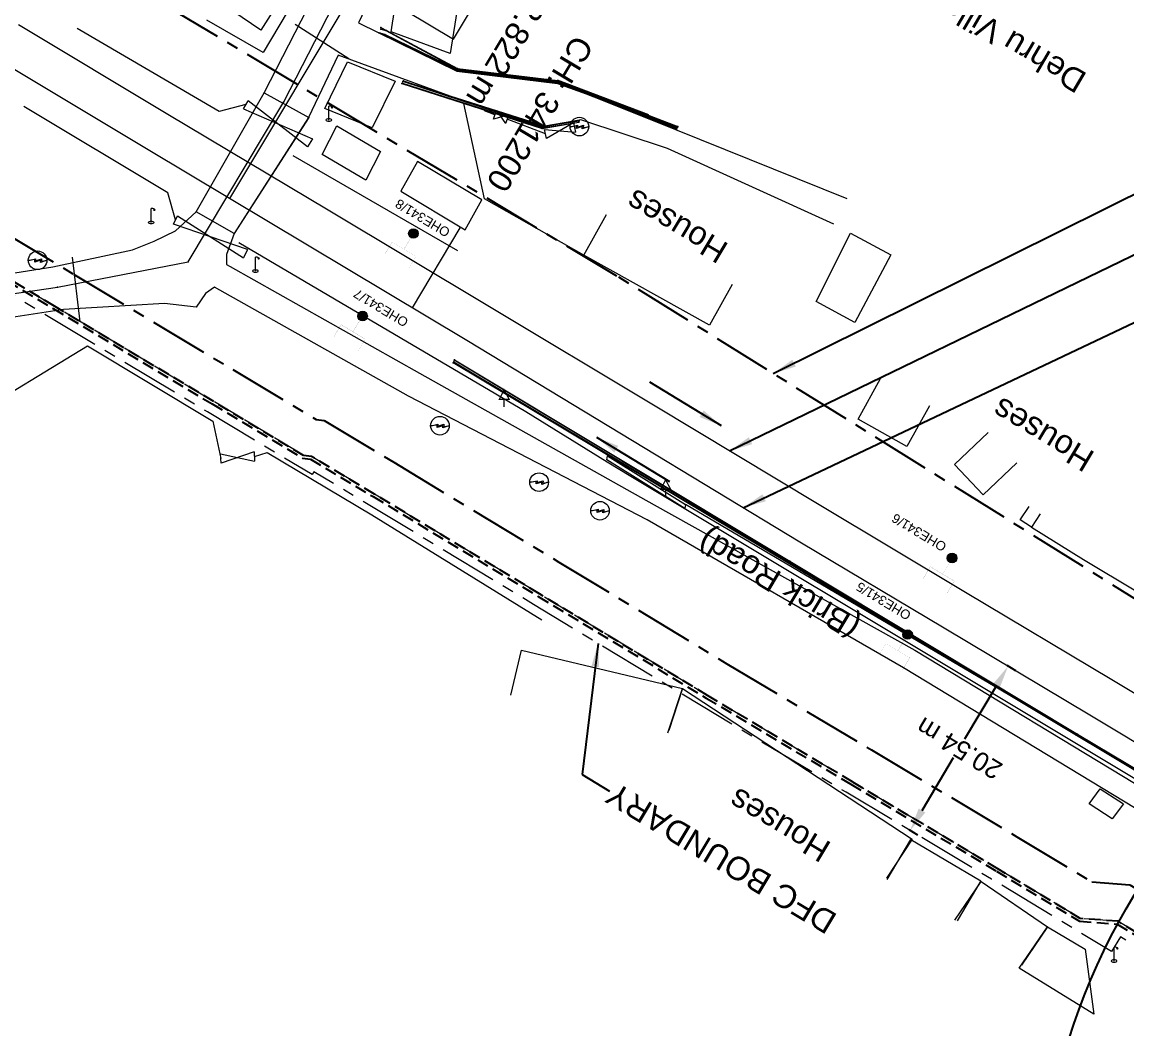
# Model space of a CAD drawing. Header units: metres. Extents: x 593168 to 611286, y 3401475 to 3412398.
# Drawn here: x 610191.8 to 610310.4, y 3402061.1 to 3402169.2 of the extents above; entities that cross this region are included whole.
import ezdxf
from ezdxf.enums import TextEntityAlignment as Align

# ---------------------------------------------------------------- set-up
doc = ezdxf.new("R2010")
doc.units = ezdxf.units.M
doc.header["$MEASUREMENT"] = 0
for name, pattern in [('CENTER', [2, 1.25, -0.25, 0.25, -0.25]), ('DASHED', [0.75, 0.5, -0.25]), ('DASHED2', [0.375, 0.25, -0.125])]:
    doc.linetypes.add(name, pattern=pattern)
doc.layers.get('Defpoints').update_dxf_attribs({"lineweight": 0})
for name, color, linetype, lineweight in [('Arch', 7, 'Continuous', 0), ('Building Under Cons.', 251, 'Continuous', 0), ('Commercial Building Pucca', 251, 'Continuous', 0), ('Compound Wall', 251, 'Continuous', 0), ('DFCC BOUNDARY', 6, 'CENTER', 0), ('Drain Bottom', 5, 'Continuous', 0), ('Drain Top', 5, 'Continuous', 0), ('Electric Pole', 251, 'Continuous', 0), ('Existing IR Chainage', 7, 'Continuous', 0), ('Existing IR Track', 143, 'Continuous', 0), ('Gate', 251, 'Continuous', 0), ('Govt buliding', 251, 'Continuous', 0), ('Grill', 251, 'Continuous', 0), ('Lamp_Post', 251, 'Continuous', 0), ('LC DETAILS IN PLAN', 7, 'Continuous', 0), ('OHE MAST', 8, 'Continuous', 0), ('OHE MAST TEXT', 8, 'Continuous', 0), ('Pavers', 7, 'Continuous', 0), ('PROPOSED DFCC TRACK', 1, 'Continuous', 0), ('Religious_Place', 251, 'Continuous', 0), ('Residential Building Pucca', 251, 'Continuous', 0), ('Shed', 251, 'Continuous', 0), ('Sign Board', 251, 'Continuous', 0), ('Subroad Centre', 34, 'Continuous', 0), ('Subroad Edge', 34, 'Continuous', 0), ('Text1', 251, 'Continuous', 0), ('Village Name', 7, 'Continuous', 0), ('Wing Wall', 7, 'Continuous', 0)]:
    doc.layers.add(name, color=color, linetype=linetype, lineweight=lineweight)
doc.layers.add('Existing Railway Boundary', color=7, linetype='CENTER')
doc.layers.add('SIGNAL CABLE- SSI (UP) 3rd', color=140, linetype='Continuous')
doc.styles.get("Standard").update_dxf_attribs({"font": 'arial_0.ttf'})
doc.styles.add('Style-Arial', font='arial_0.ttf')
doc.styles.add('Vill txt', font='arial_0.ttf', dxfattribs={"height": 3})
doc.dimstyles.new('ISO-25', dxfattribs={"dimtxt": 2.5, "dimasz": 2.5, "dimexe": 1.25, "dimexo": 0.625, "dimtad": 1, "dimtxsty": 'Standard', "dimcen": 2.5, "dimadec": 0, "dimazin": 0, "dimtfac": 1, "dimtmove": 0, "dimatfit": 3, "dimfxl": 1, "dimarcsym": 0})
doc.dimstyles.get("Standard").update_dxf_attribs({"dimtxt": 0.18, "dimasz": 0.18, "dimexe": 0.18, "dimexo": 0.0625, "dimgap": 0.09, "dimtad": 0, "dimtih": 1, "dimtoh": 1, "dimdec": 4, "dimzin": 0, "dimdsep": 46, "dimtxsty": 'Standard', "dimcen": 0.09, "dimadec": 0, "dimazin": 0, "dimtfac": 1, "dimtdec": 4, "dimtofl": 0, "dimtmove": 0, "dimatfit": 3, "dimfxl": 1, "dimtolj": 1, "dimtzin": 0, "dimarcsym": 0})

# ---------------------------------------------------------------- blocks, each defined once
blk = doc.blocks.new('GT')
at = {"layer": 'Gate'}
for p, q in [((-0.5, -0.5), (-0.5, 0.5)), ((-0.5, 0.5), (0.5, -0.5)), ((0.5, 0.5), (0.5, -0.5))]:
    blk.add_line(p, q, dxfattribs=at)
blk.add_lwpolyline([(0.5, 0.5), (-0.5, -0.5)], dxfattribs=at)
blk = doc.blocks.new('EP')
blk.add_hatch(color=8).paths.add_polyline_path([(-0.21, -0.05), (-0.21, 0.16), (-0.93, -0.01), (-0.31, 0.07), (-0.31, -0.19), (0.31, 0), (0.31, -0.24), (0.94, -0.01), (0.41, -0.1), (0.43, 0.15)])
at = {"color": 8}
for p, q in [((-0.93, -0.01), (-0.21, 0.16)), ((-0.31, 0.07), (-0.93, -0.01)), ((-0.31, -0.19), (-0.31, 0.07)), ((0.31, 0), (-0.31, -0.19)), ((-0.21, 0.16), (-0.21, -0.05)), ((-0.21, -0.05), (0.43, 0.15)), ((0.31, -0.24), (0.31, 0)), ((0.43, 0.15), (0.41, -0.1)), ((0.94, -0.01), (0.31, -0.24)), ((0.41, -0.1), (0.94, -0.01))]:
    blk.add_line(p, q, dxfattribs=at)
blk.add_circle((0, 0), 1, dxfattribs=at)
blk = doc.blocks.new('LP')
for points in [[(0, 0), (0, 1.5)], [(0.25, 1.35), (0.44, 1.35)]]:
    blk.add_lwpolyline(points)
for centre, radius, start, end in [((0.07, 0.99), 0.519, 57.6425, 97.3165), ((0.34, 1.33), 0.094, 11.7012, 168.0476)]:
    blk.add_arc(centre, radius, start, end)
blk.add_ellipse((0.35, 1.36), major_axis=(0.0017, 0.0438), ratio=0.461056, start_param=1.74022, end_param=4.575836)
at = {"extrusion": (0, 0, -1)}
blk.add_ellipse((0, 0.01), major_axis=(0.308, 0), ratio=0.400495, dxfattribs=at)
blk = doc.blocks.new('TSB')
at = {"const_width": 0.132}
blk.add_lwpolyline([(-0.51, 0.84), (0.54, 0.84), (0, 1.85)], close=True, dxfattribs=at)
at = {"const_width": 0.142}
blk.add_lwpolyline([(0, 0.84), (0, 0)], dxfattribs=at)
blk = doc.blocks.new('OHE MAST')
h = blk.add_hatch(color=256)
h.dxf.hatch_style = 1
edge = h.paths.add_edge_path()
edge.add_arc((0, 0), 0.514, 0, 360)
at = {"const_width": 0.01}
for points in [[(1.5, 3.5), (1.5, 2), (-1.5, 2), (-1.5, 3.5)], [(0, 2), (0, 0)]]:
    blk.add_lwpolyline(points, dxfattribs=at)
blk.add_circle((0, 0), 0.514)
blk = doc.blocks.new('*D45')
at = {"layer": 'Defpoints', "color": 0, "linetype": 'ByBlock', "ltscale": 5, "transparency": 16777216}
for p in [(610297.68, 3402100.06), (610298.62, 3402099.5), (610288.1, 3402081.86)]:
    blk.add_point(p, dxfattribs=at)
at = {"layer": 'DFCC BOUNDARY', "color": 0, "linetype": 'ByBlock', "lineweight": -2, "ltscale": 5, "transparency": 16777216}
for p, q in [((610298.51, 3402099.56), (610297.57, 3402100.12)), ((610296.4, 3402097.91), (610293, 3402092.22)), ((610288.44, 3402084.57), (610291.83, 3402090.26)), ((610287.99, 3402081.92), (610287.05, 3402082.48))]:
    blk.add_line(p, q, dxfattribs=at)
at = {"layer": 'DFCC BOUNDARY', "color": 0, "linetype": 'ByBlock', "ltscale": 5, "transparency": 16777216}
for points in [[(610296.04, 3402098.13), (610296.76, 3402097.7), (610297.68, 3402100.06)], [(610288.08, 3402084.78), (610288.79, 3402084.35), (610287.16, 3402082.42)]]:
    blk.add_solid(points, dxfattribs=at)
at = {"layer": 'DFCC BOUNDARY', "color": 0, "linetype": 'ByBlock', "ltscale": 5, "transparency": 16777216, "insert": (610292.42, 3402091.24), "char_height": 2, "attachment_point": 5, "rotation": 149, "style": 'Style-Arial'}
blk.add_mtext('\\A1;20.54 m', dxfattribs=at)
blk = doc.blocks.new('TerminatorOpen_0.5')
at = {"color": 0, "linetype": 'ByBlock', "lineweight": -2}
for q in [(-1, 0.25), (-1, 0), (-1, -0.25)]:
    blk.add_line((0, 0), q, dxfattribs=at)

msp = doc.modelspace()

# ---------------------------------------------------------------- linework, layer by layer
at = {"color": 3}
msp.add_circle((610371.0687, 3402039.16, 193.7632), 70, dxfattribs=at)
at = {"layer": 'Arch'}
for points in [[(610221.126, 3402169.0178, 263.4129), (610226.9005, 3402165.3257, 263.3449)], [(610198.0391, 3402137.0414, 264.3336), (610197.2022, 3402143.9879, 264.1357)]]:
    msp.add_polyline3d(points, dxfattribs=at)
at = {"layer": 'Building Under Cons.'}
msp.add_polyline3d([(610261.1601, 3402092.89, 269.2362), (610262.7269, 3402097.68, 269.2362), (610287.3815, 3402081.4775, 271.1117), (610284.6363, 3402077.3003, 271.1117)], dxfattribs=at)
msp.add_polyline3d([(610301.9246, 3402072.0805, 269.5681), (610305.9706, 3402069.6885, 270.4629), (610306.8993, 3402062.6955, 272.3493), (610298.8676, 3402067.6376, 272.3493)], close=True, dxfattribs=at)
at = {"layer": 'Commercial Building Pucca'}
for points in [[(610237.7828, 3402165.8459, 263.3369), (610231.4377, 3402168.1736, 263.276), (610232.7726, 3402176.7792, 263.9078), (610239.1179, 3402174.4514, 263.9078)], [(610224.3087, 3402159.9492, 263.8688), (610226.756, 3402164.9524, 263.3859), (610231.8658, 3402162.8835, 263.19), (610229.4094, 3402157.8615, 263.19)], [(610307.5828, 3402086.9046, 265.3284), (610310.0695, 3402085.2734, 265.2284), (610308.8545, 3402083.6652, 264.5236), (610306.3663, 3402085.2974, 264.5236)]]:
    msp.add_polyline3d(points, close=True, dxfattribs=at)
at = {"layer": 'Compound Wall'}
for points in [[(610222.0657, 3402173.3489, 263.178), (610217.6974, 3402165.9598, 263.6978), (610211.6495, 3402169.4359, 263.5809)], [(610249.2514, 3402163.0302, 263.3789), (610259.0746, 3402159.3141, 263.5079)], [(610241.4727, 3402150.2403, 263.6099), (610239.2266, 3402160.4819, 263.273)], [(610242.5779, 3402159.2665, 263.9977), (610241.4523, 3402159.6853, 263.193)], [(610247.9982, 3402157.223, 264.4026), (610243.891, 3402158.7957, 263.8308)], [(610252.1193, 3402144.2029, 263.7868), (610241.4727, 3402150.2403, 263.6099)], [(610185.889, 3402126.5942, 266.3681), (610198.8124, 3402134.4511, 266.9029), (610212.28, 3402126.3699, 265.9212)], [(610212.28, 3402126.3699, 265.9212), (610213.1457, 3402122.3792, 266.8829)], [(610216.7466, 3402122.5762, 266.7809), (610218.118, 3402122.9962, 266.436), (610229.3475, 3402116.3132, 266.389), (610247.6172, 3402105.0575, 268.0236)], [(610340.2473, 3402071.9561, 264.2097), (610263.0512, 3402117.4342, 265.6803)], [(610300.1805, 3402114.9903, 265.5773), (610305.7637, 3402111.5352, 265.6123), (610311.5607, 3402108.0343, 267.3508)]]:
    msp.add_polyline3d(points, dxfattribs=at)
at = {"layer": 'DFCC BOUNDARY', "ltscale": 5, "flags": 128}
msp.add_lwpolyline([(610395.1366, 3402018.936), (610395.4714, 3402019.4929), (610383.9995, 3402026.3821), (610367.8306, 3402036.092), (610348.8678, 3402047.4653), (610330.9581, 3402058.2071), (610313.9986, 3402068.4298), (610309.7315, 3402071.0019), (610308.7868, 3402069.4346), (610295.9057, 3402077.199), (610280.2879, 3402086.5177), (610264.7499, 3402095.7889), (610246.7028, 3402106.7045), (610228.9787, 3402117.425), (610223.1327, 3402120.9256), (610222.9581, 3402120.6339), (610211.7134, 3402127.3672), (610194.621, 3402137.6021), (610178.4659, 3402147.2865), (610162.4605, 3402156.8812), (610146.9174, 3402166.2001), (610137.1713, 3402172.0435), (610137.2793, 3402172.2236), (610131.7246, 3402175.5539), (610115.475, 3402185.2853), (610099.4919, 3402194.8571), (610081.8719, 3402205.4098), (610064.2658, 3402215.9543), (610051.4911, 3402223.6172), (610049.0631, 3402219.5696), (610046.3193, 3402221.2155), (610030.7604, 3402230.5486), (610012.6573, 3402241.4135), (609994.4373, 3402252.3485), (609978.2943, 3402262.0206), (609963.315, 3402270.9955), (609961.0844, 3402267.2726), (609959.6744, 3402268.1174), (609943.956, 3402277.505), (609928.2488, 3402286.886), (609909.8635, 3402297.8873), (609891.6606, 3402308.7796), (609875.2369, 3402318.6587), (609875.7575, 3402319.5242), (609874.6772, 3402320.174), (609857.1405, 3402330.7226), (609840.304, 3402340.8068), (609823.3416, 3402350.9665), (609805.7808, 3402361.4924), (609790.0345, 3402370.9309), (609790.4715, 3402371.6599), (609788.7153, 3402372.7126), (609770.554, 3402383.6432), (609752.5746, 3402394.4643), (609734.755, 3402405.1219), (609717.0227, 3402415.7273), (609704.7124, 3402423.1121), (609705.6743, 3402424.7157), (609699.7959, 3402428.242), (609681.6167, 3402439.1475), (609663.9904, 3402449.7469), (609646.4126, 3402460.3171), (609625.5826, 3402472.7789), (609619.951, 3402476.1481), (609621.0445, 3402477.976), (609605.9308, 3402487.018), (609589.866, 3402496.644), (609573.8768, 3402506.2248), (609560.4367, 3402514.3442), (609547.1155, 3402522.3919), (609535.3093, 3402529.4585), (609536.3056, 3402531.1231), (609532.2903, 3402533.5265), (609516.7351, 3402542.8371), (609495.5376, 3402555.4507), (609474.4469, 3402568.0009), (609457.2745, 3402578.2829), (609450.4359, 3402582.3775), (609450.8931, 3402583.1411), (609443.3535, 3402587.6554), (609423.7873, 3402599.4195), (609407.1641, 3402609.414), (609390.597, 3402619.3191), (609373.8611, 3402629.325), (609365.0928, 3402634.6036), (609364.9896, 3402634.4323), (609356.5628, 3402639.5054), (609339.1941, 3402649.9617), (609322.4375, 3402660.0316), (609305.5328, 3402670.1905), (609288.311, 3402680.5273), (609279.3041, 3402685.9333), (609279.3555, 3402686.019), (609271.0222, 3402691.0208), (609254.0152, 3402701.2004), (609236.9471, 3402711.4166), (609221.1321, 3402720.9262), (609205.3546, 3402730.4132), (609193.6215, 3402737.4313), (609193.3238, 3402736.9335), (609188.038, 3402740.0952), (609171.0157, 3402750.2769), (609155.5553, 3402759.5349), (609140.0581, 3402768.8148), (609123.6905, 3402778.6026), (609107.5133, 3402788.2766), (609107.8879, 3402788.9032), (609107.5056, 3402789.1318), (609091.818, 3402798.5795), (609076.1679, 3402808.0047), (609064.6661, 3402814.8739), (609053.372, 3402821.619), (609037.3145, 3402831.2785), (609022.1158, 3402840.4217), (609021.7652, 3402839.839), (609021.1776, 3402840.1925), (609005.7474, 3402849.4454), (608990.2786, 3402858.7213), (608974.1837, 3402868.3795), (608958.3154, 3402877.9017), (608941.307, 3402888.1102), (608936.0335, 3402891.2754), (608935.4057, 3402890.2293), (608923.7515, 3402897.2242), (608908.3302, 3402906.4666), (608892.8889, 3402915.7209), (608874.9213, 3402926.4457), (608857.2585, 3402936.9885), (608849.5921, 3402941.5956), (608849.4582, 3402941.3727), (608841.0459, 3402946.428), (608825.2072, 3402955.9461), (608809.2931, 3402965.4522), (608793.3578, 3402974.9708), (608777.0193, 3402984.7248), (608763.6999, 3402992.6764), (608763.4334, 3402992.2299), (608760.3462, 3402994.0729), (608743.8761, 3403003.9206), (608727.5995, 3403013.6524), (608712.2851, 3403022.7986), (608697.1409, 3403031.8434), (608683.3503, 3403040.1045), (608677.5748, 3403043.5638), (608677.6211, 3403043.641), (608651.9356, 3403059.0256), (608634.4223, 3403069.5143), (608621.7057, 3403077.1263), (608609.0205, 3403084.7194), (608594.3641, 3403093.4994), (608591.8271, 3403095.0192), (608591.7302, 3403094.8574)], dxfattribs=at)
at = {"layer": 'Drain Bottom'}
for points in [[(610262.079, 3402157.8422, 263.5029), (610249.2645, 3402162.7992, 263.26), (610238.4807, 3402164.1274, 263.001), (610230.7573, 3402167.8957, 262.8601), (610230.2527, 3402168.0525, 262.8551)], [(610230.3231, 3402168.4751, 262.7711), (610230.8636, 3402168.3437, 262.8281), (610238.4876, 3402164.1972, 263.001), (610249.2622, 3402162.8871, 263.261), (610262.1665, 3402157.9141, 263.4859)], [(610232.6561, 3402162.6816, 262.995), (610247.6356, 3402157.8776, 263.213), (610251.5929, 3402158.4925, 263.234)], [(610251.6038, 3402158.6109, 263.192), (610247.6397, 3402157.9479, 263.183), (610232.6935, 3402162.8553, 262.983)], [(610238.1504, 3402132.7586, 263.7408), (610274.1462, 3402111.1829, 264.1407), (610305.0205, 3402092.6654, 263.9038), (610334.0153, 3402075.3237, 264.0757)], [(610334.0743, 3402075.3926, 264.0897), (610305.0628, 3402092.775, 263.9068), (610274.2006, 3402111.2668, 263.6698), (610238.2082, 3402132.9259, 263.7148)]]:
    msp.add_polyline3d(points, dxfattribs=at)
for p in [(610230.253, 3402168.053, 262.855), (610230.323, 3402168.475, 262.771), (610230.757, 3402167.896, 262.86), (610230.864, 3402168.344, 262.828), (610238.481, 3402164.127, 263.001), (610238.488, 3402164.197, 263.001), (610232.656, 3402162.682, 262.995), (610232.694, 3402162.855, 262.983), (610249.262, 3402162.887, 263.261), (610249.264, 3402162.799, 263.26), (610247.636, 3402157.878, 263.213), (610247.64, 3402157.948, 263.183), (610251.593, 3402158.493, 263.234), (610251.604, 3402158.611, 263.192), (610262.166, 3402157.914, 263.486), (610262.079, 3402157.842, 263.503), (610238.15, 3402132.759, 263.741), (610238.208, 3402132.926, 263.715), (610274.154, 3402111.169, 263.722), (610274.201, 3402111.267, 263.67), (610305.02, 3402092.665, 263.904), (610305.063, 3402092.775, 263.907)]:
    msp.add_point(p, dxfattribs=at)
at = {"layer": 'Drain Top'}
for points in [[(610230.3163, 3402168.6541, 263.027), (610230.9429, 3402168.3374, 263.095), (610238.5414, 3402164.2562, 263.063), (610249.316, 3402162.946, 263.3229), (610262.205, 3402158.0222, 263.6129)], [(610230.0981, 3402168.0838, 263.149), (610230.7418, 3402167.8761, 263.121), (610238.4888, 3402164.0694, 263.13), (610249.2723, 3402162.7312, 263.3399), (610262.0844, 3402157.7394, 263.6179)], [(610232.5854, 3402162.6413, 263.131), (610247.6494, 3402157.8029, 263.294), (610251.5973, 3402158.4715, 263.3829)], [(610232.7544, 3402162.9266, 263.132), (610247.6876, 3402158.0187, 263.3439), (610251.6265, 3402158.6307, 263.4399)], [(610238.2461, 3402132.9503, 264.0537), (610274.2342, 3402111.3335, 264.1297), (610305.119, 3402092.7769, 264.1877), (610334.1774, 3402075.4252, 264.1917)], [(610334.0099, 3402075.2035, 264.2367), (610304.9898, 3402092.6498, 264.1897), (610238.0847, 3402132.6336, 264.0167)]]:
    msp.add_polyline3d(points, dxfattribs=at)
for p in [(610230.316, 3402168.654, 263.027), (610230.098, 3402168.084, 263.149), (610230.742, 3402167.876, 263.121), (610230.943, 3402168.337, 263.095), (610238.489, 3402164.069, 263.13), (610238.541, 3402164.256, 263.063), (610232.585, 3402162.641, 263.131), (610232.754, 3402162.927, 263.132), (610249.272, 3402162.731, 263.34), (610249.316, 3402162.946, 263.323), (610247.688, 3402158.019, 263.344), (610251.597, 3402158.471, 263.383), (610251.627, 3402158.631, 263.44), (610262.205, 3402158.022, 263.613), (610247.649, 3402157.803, 263.294), (610262.084, 3402157.739, 263.618), (610238.246, 3402132.95, 264.054), (610238.085, 3402132.634, 264.017), (610274.146, 3402111.183, 264.141), (610274.234, 3402111.334, 264.13), (610304.99, 3402092.65, 264.19), (610305.119, 3402092.777, 264.188)]:
    msp.add_point(p, dxfattribs=at)
at = {"layer": 'Existing IR Chainage', "color": 7, "linetype": 'Continuous', "lineweight": 13, "flags": 128}
msp.add_lwpolyline([(610238.8223, 3402147.1273), (610233.6849, 3402138.5478)], dxfattribs=at)
at = {"layer": 'Existing IR Track', "flags": 128}
for points in [[(610378.424, 3402056.854), (610360.8226, 3402067.4081), (610343.0892, 3402078.0414), (610325.9647, 3402088.3135), (610308.8184, 3402098.5987), (610293.1044, 3402107.9892), (610277.3842, 3402117.3835), (610259.6203, 3402128.1082), (610241.8171, 3402138.7737), (610224.6768, 3402149.02), (610207.4709, 3402159.3055), (610191.4358, 3402168.9294)], [(610377.4631, 3402052.1319), (610358.4913, 3402063.5106), (610340.5993, 3402074.2418), (610323.6575, 3402084.4538), (610306.4698, 3402094.8141), (610290.8125, 3402104.1565), (610275.3274, 3402113.396), (610257.3331, 3402124.2798), (610239.57, 3402135.0238), (610222.4403, 3402145.2811), (610205.3479, 3402155.516), (610189.2016, 3402165.1952)]]:
    msp.add_lwpolyline(points, dxfattribs=at)
at = {"layer": 'Existing Railway Boundary', "ltscale": 5}
msp.add_lwpolyline([(610412.2426, 3402047.4072), (610348.1708, 3402084.3155), (610255.6699, 3402141.9633), (610098.8011, 3402235.9968), (610097.6409, 3402236.5907), (610096.8654, 3402237.0016), (610095.7382, 3402237.4658), (610093.9073, 3402238.4592), (608296.8511, 3403316.4743), (608263.9541, 3403378.7593), (608188.5487, 3403419.3953), (608142.2829, 3403445.4311)], dxfattribs=at)
at = {"layer": 'Existing Railway Boundary', "color": 2, "ltscale": 5}
msp.add_lwpolyline([(610181.191, 3402151.8323), (610197.3438, 3402142.1492), (610214.4363, 3402131.9143), (610223.3852, 3402126.5557), (610224.2471, 3402126.4359), (610231.7116, 3402121.9661), (610249.4458, 3402111.2395), (610267.4793, 3402100.3321), (610283.0036, 3402091.0691), (610298.6316, 3402081.7442), (610306.6843, 3402076.8903), (610310.7345, 3402076.5857), (610316.7347, 3402072.969), (610333.6891, 3402062.7493), (610351.5939, 3402052.0105)], dxfattribs=at)
at = {"layer": 'Govt buliding'}
for points in [[(610228.7335, 3402152.2554, 263.9818), (610224.024, 3402155.0212, 263.7578), (610225.588, 3402158.0866, 263.7178), (610230.3015, 3402155.3184, 263.7178)], [(610232.4655, 3402151.0648, 263.8698), (610239.3747, 3402146.9323, 263.8978), (610241.1735, 3402150.1385, 263.6099), (610234.2642, 3402154.271, 263.6099)]]:
    msp.add_polyline3d(points, close=True, dxfattribs=at)
at = {"layer": 'Grill'}
for points in [[(610215.8428, 3402160.3646, 263.8498), (610212.9627, 3402159.6162, 263.5929), (610197.7184, 3402168.5539, 263.4709)], [(610208.2768, 3402147.9989, 264.1507), (610207.4644, 3402150.8949, 263.7238), (610191.9957, 3402160.1576, 263.7048)], [(610220.8825, 3402154.911, 263.7718), (610238.5696, 3402144.7202, 263.6608)], [(610215.0919, 3402145.5511, 264.1177), (610245.9126, 3402127.4098, 264.5216), (610254.6403, 3402122.0129, 265.5783), (610256.9873, 3402120.5926, 265.8102)], [(610256.9873, 3402120.5926, 265.8102), (610337.325, 3402072.3973, 264.5606)]]:
    msp.add_polyline3d(points, dxfattribs=at)
at = {"layer": 'LC DETAILS IN PLAN', "lineweight": 13, "flags": 128}
msp.add_lwpolyline([(610214.104, 3402150.273), (610227.9909, 3402173.4851), (610238.135, 3402167.4109), (610275.2495, 3402229.3736)], dxfattribs=at)
at = {"layer": 'Pavers'}
msp.add_polyline3d([(610214.5681, 3402146.5229, 264.1147), (610210.5055, 3402148.8553, 264.0827), (610217.8128, 3402161.6307, 263.8238), (610222.5784, 3402158.9793, 263.8908)], close=True, dxfattribs=at)
for p in [(610217.813, 3402161.631, 263.824), (610222.578, 3402158.979, 263.891), (610210.506, 3402148.855, 264.083), (610214.568, 3402146.523, 264.115)]:
    msp.add_point(p, dxfattribs=at)
at = {"layer": 'PROPOSED DFCC TRACK', "color": 10, "linetype": 'DASHED', "lineweight": 13, "ltscale": 5, "flags": 128}
msp.add_lwpolyline([(611238.8465, 3401475.9462), (610994.0684, 3401650.0132), (610680.3737, 3401837.8099), (610670.7038, 3401843.603), (610396.9484, 3402019.3178), (610395.647, 3402020.9039), (610384.6688, 3402027.4966), (610368.4999, 3402037.2065), (610349.5365, 3402048.5801), (610331.6279, 3402059.3212), (610314.6698, 3402069.5432), (610309.4851, 3402072.6684), (610305.4349, 3402072.973), (610296.5743, 3402078.3138), (610280.954, 3402087.6341), (610265.4194, 3402096.9032), (610247.3756, 3402107.8169), (610229.649, 3402118.5389), (610222.8903, 3402122.586), (610222.0284, 3402122.7058), (610212.3813, 3402128.4825), (610195.2889, 3402138.7174), (610179.1344, 3402148.4015), (610163.1289, 3402157.9962), (610147.5859, 3402167.3151), (610139.2363, 3402172.3211), (610138.8509, 3402172.797), (610132.3931, 3402176.6689), (610116.1429, 3402186.4006), (610100.1598, 3402195.9724), (610082.5398, 3402206.5251), (610064.9337, 3402217.0696), (610051.2136, 3402225.2996), (610043.6124, 3402224.3552), (610031.4292, 3402231.6634), (610013.3263, 3402242.5282), (609995.1063, 3402253.4632), (609978.9624, 3402263.1358), (609963.0245, 3402272.685), (609956.7629, 3402271.3705), (609944.6226, 3402278.6211), (609928.9153, 3402288.0021), (609910.5311, 3402299.0029), (609892.3294, 3402309.8944), (609877.3882, 3402318.8817), (609876.3838, 3402320.6645), (609875.3473, 3402321.288), (609857.8095, 3402331.8372), (609840.972, 3402341.9221), (609824.0096, 3402352.0817), (609806.4491, 3402362.6075), (609792.016, 3402371.2588), (609791.3584, 3402372.644), (609789.3846, 3402373.827), (609771.2243, 3402384.757), (609753.2434, 3402395.5791), (609735.4223, 3402406.2376), (609717.6907, 3402416.8425), (609707.0477, 3402423.2271), (609706.1353, 3402425.9551), (609700.4647, 3402429.3568), (609682.286, 3402440.2619), (609664.6603, 3402450.861), (609647.0813, 3402461.4319), (609626.25, 3402473.8945), (609622.8977, 3402475.9001), (609621.3176, 3402479.3275), (609606.5982, 3402488.1336), (609590.5342, 3402497.7592), (609574.547, 3402507.3387), (609561.1089, 3402515.4569), (609547.7854, 3402523.506), (609538.2484, 3402529.2144), (609536.4463, 3402532.554), (609532.958, 3402534.6419), (609517.4013, 3402543.9534), (609496.2024, 3402556.5679), (609475.1132, 3402569.1172), (609457.9423, 3402579.3983), (609452.6228, 3402582.5833), (609451.5503, 3402584.2628), (609444.0224, 3402588.7702), (609424.4572, 3402600.5336), (609407.8326, 3402610.529), (609391.2641, 3402620.4349), (609374.5299, 3402630.4398), (609364.6495, 3402636.3879), (609364.5464, 3402636.2165), (609357.2333, 3402640.6191), (609339.8646, 3402651.0755), (609323.1071, 3402661.1459), (609306.2024, 3402671.3048), (609288.98, 3402681.6419), (609281.0877, 3402686.3789), (609281.1392, 3402686.4647), (609271.6906, 3402692.1358), (609254.6829, 3402702.3158), (609237.6159, 3402712.5313), (609221.802, 3402722.0403), (609206.0233, 3402731.5281), (609194.5066, 3402738.4167), (609192.4576, 3402738.9665), (609188.7053, 3402741.2108), (609171.683, 3402751.3926), (609156.2231, 3402760.6502), (609140.7259, 3402769.9301), (609124.3577, 3402779.7183), (609109.5609, 3402788.5668), (609108.2196, 3402790.2195), (609108.1745, 3402790.2465), (609092.4887, 3402799.6932), (609076.8365, 3402809.1196), (609065.3327, 3402815.99), (609054.0403, 3402822.734), (609037.9846, 3402832.3924), (609022.8702, 3402841.4849), (609021.1485, 3402841.7258), (609006.4159, 3402850.5603), (608990.9472, 3402859.8362), (608974.8526, 3402869.4942), (608958.9844, 3402879.0164), (608941.976, 3402889.2248), (608937.085, 3402892.1605), (608934.2586, 3402892.434), (608924.4205, 3402898.3388), (608908.9984, 3402907.5816), (608893.5562, 3402916.8366), (608875.5876, 3402927.562), (608857.9265, 3402938.1038), (608850.2642, 3402942.7084), (608849.0118, 3402943.1577), (608841.7155, 3402947.5423), (608825.8754, 3402957.0613), (608809.9598, 3402966.5682), (608794.0245, 3402976.0869), (608777.6857, 3402985.841), (608764.3437, 3402993.8061), (608762.738, 3402994.1591), (608761.0126, 3402995.1892), (608744.5432, 3403005.0363), (608728.2666, 3403014.7682), (608712.9517, 3403023.9147), (608697.8082, 3403032.959), (608684.0183, 3403041.2197), (608679.3581, 3403044.011), (608679.4043, 3403044.0883), (608652.6036, 3403060.1409), (608635.0903, 3403070.6296), (608622.3734, 3403078.2417), (608609.6882, 3403085.8349), (608595.0321, 3403094.6146), (608592.811, 3403095.9452), (608590.9045, 3403096.8751), (608490.2131, 3403157.7124), (608406.2872, 3403206.2136), (608405.2754, 3403206.8373), (608382.0159, 3403220.0027), (608358.7605, 3403232.272), (608288.9097, 3403268.1429), (608239.5517, 3403293.49), (608221.5128, 3403303.3382), (608192.0141, 3403318.766), (608166.6785, 3403333.8777), (608110.0036, 3403367.6821), (608077.9788, 3403386.7837), (608054.5632, 3403400.9517), (608028.5705, 3403416.2516), (608003.3962, 3403431.5141), (607965.6904, 3403454.2415), (607922.6299, 3403478.2621), (607908.0744, 3403453.8534), (607757.9879, 3403544.14), (607767.2889, 3403559.9012), (607571.8017, 3403675.2621), (607552.2263, 3403662.0933), (607485.93, 3403701.2161), (607480.5459, 3403704.3937), (607475.155, 3403707.5777), (607469.7565, 3403710.7706), (607464.3325, 3403713.9855), (607458.9173, 3403717.2044), (607453.4977, 3403720.4373), (607448.0746, 3403723.6861), (607442.669, 3403726.9406, -0.00817084), (607372.4445, 3403770.9148), (607378.1261, 3403780.1036), (607361.1822, 3403789.3231), (607319.0137, 3403814.5508), (607318.1826, 3403816.2171), (607314.6907, 3403818.3125), (607297.2921, 3403828.7037), (607281.9101, 3403837.9315), (607266.4252, 3403847.221), (607248.7641, 3403857.783), (607230.87, 3403868.4844), (607213.2447, 3403879.0466), (607195.9026, 3403889.439), (607176.5214, 3403901.0706), (607157.9385, 3403912.2232), (607136.4618, 3403925.0875), (607115.0118, 3403937.9359), (607100.7743, 3403946.4904), (607086.3082, 3403955.1822), (607069.4076, 3403965.29), (607052.7167, 3403975.272), (607037.7459, 3403984.2285), (607023.1297, 3403992.9726), (607006.009, 3404002.9913), (606990.1699, 3404012.4704), (606974.35, 3404021.938), (606957.8831, 3404031.8026), (606941.4752, 3404041.622), (606923.9264, 3404052.1236), (606906.3802, 3404062.6235), (606889.5, 3404072.7097), (606872.5298, 3404082.8497), (606856.1308, 3404092.6667), (606839.793, 3404102.4471), (606823.1439, 3404112.4036), (606806.2139, 3404122.5281), (606788.8961, 3404132.8895), (606771.3465, 3404143.3895), (606755.1186, 3404152.9487), (606738.6954, 3404162.6228), (606721.488, 3404172.9106), (606704.4991, 3404183.0676), (606687.8739, 3404192.995), (606670.9972, 3404203.0725), (606654.0648, 3404213.2011), (606636.9892, 3404223.4153), (606619.8549, 3404233.6553), (606602.5613, 3404243.9899), (606585.2663, 3404254.329), (606567.9935, 3404264.6549), (606550.2187, 3404275.274), (606532.4832, 3404285.8696), (606515.4243, 3404296.0676), (606498.4582, 3404306.2101), (606480.9873, 3404316.6384), (606463.3087, 3404327.1907), (606446.1825, 3404337.4366), (606428.8285, 3404347.8187), (606411.0823, 3404358.4247), (606393.3372, 3404369.03), (606376.158, 3404379.303), (606358.896, 3404389.6256), (606340.9809, 3404400.3307), (606322.7983, 3404411.1956), (606305.1635, 3404421.7522), (606287.7723, 3404432.163), (606270.3867, 3404442.5709), (606253.3086, 3404452.7947), (606236.0414, 3404463.1294), (606218.8532, 3404473.4168), (606201.3491, 3404483.8917), (606183.8416, 3404494.3686), (606164.2205, 3404506.1089), (606145.0083, 3404517.6045), (606127.4303, 3404528.1166), (606109.9129, 3404538.5926), (606090.5604, 3404550.1654), (606080.4852, 3404556.1904), (606019.9235, 3404454.9171), (606015.9826, 3404457.2738), (605999.3763, 3404467.1944), (605985.5172, 3404475.4738), (605964.4182, 3404488.084), (605946.1837, 3404498.9825), (605926.8775, 3404510.5252), (605907.5763, 3404522.0648), (605887.8047, 3404533.8781), (605868.3122, 3404545.5246), (605828.708, 3404569.2096), (605810.2348, 3404580.2504), (605792.0163, 3404591.1388), (605773.0201, 3404602.4966), (605754.0096, 3404613.8771), (605746.5374, 3404618.3763), (605727.732, 3404629.6182), (605708.9349, 3404640.8551), (605690.4333, 3404651.9039), (605672.1242, 3404662.8377), (605652.889, 3404674.3258), (605633.7286, 3404685.7691), (605616.2166, 3404696.2047), (605598.4652, 3404706.7831), (605580.5441, 3404717.4905), (605562.5819, 3404728.2223), (605547.3316, 3404737.3318), (605527.9602, 3404748.9028), (605514.4173, 3404756.9712), (605496.8861, 3404767.4155), (605479.0204, 3404778.0701), (605460.257, 3404789.26), (605444.4817, 3404798.6726), (605423.5955, 3404811.1348), (605409.2798, 3404819.6746), (605390.9849, 3404830.588), (605372.5598, 3404841.5621), (605352.6215, 3404853.4381), (605331.1764, 3404866.2328), (605311.6963, 3404877.8502), (605292.6086, 3404889.2348), (605272.2755, 3404901.3748), (605251.7941, 3404913.6034), (605231.9236, 3404925.4798), (605211.6028, 3404937.6254), (605193.3895, 3404948.4895), (605174.8831, 3404959.5286), (605156.9722, 3404970.213), (605139.0963, 3404980.8766), (605120.3905, 3404992.0393), (605102.039, 3405002.9906), (605083.6663, 3405013.9503), (605065.5272, 3405024.7706), (605047.1434, 3405035.7327), (605028.5086, 3405046.8446), (605010.4649, 3405057.622), (604991.6213, 3405068.8772), (604973.654, 3405079.6916), (604956.2979, 3405090.2757), (604939.253, 3405100.452), (604921.2307, 3405111.2119), (604903.1686, 3405122.0303), (604885.571, 3405132.5704), (604870.1986, 3405141.752), (604848.2237, 3405154.8771), (604830.1372, 3405165.6808), (604805.2868, 3405180.525), (604783.8786, 3405193.3065), (604762.0585, 3405206.334), (604741.4453, 3405218.6619), (604720.5731, 3405231.1548), (604701.2763, 3405242.6833), (604682.1627, 3405254.1124), (604662.5258, 3405265.8491), (604643.1817, 3405277.4109), (604624.2628, 3405288.7353), (604605.3176, 3405300.0756), (604583.0886, 3405313.3756), (604560.4896, 3405326.9008), (604538.2945, 3405340.1683), (604515.4653, 3405353.815), (604496.4727, 3405365.2134), (604477.9657, 3405376.3204), (604464.9226, 3405384.0317), (604451.1488, 3405392.1751), (604429.0988, 3405405.3309), (604413.026, 3405414.9557), (604396.9535, 3405424.5804), (604378.362, 3405435.726), (604359.9628, 3405446.7561), (604345.2062, 3405455.5775), (604329.9858, 3405464.6761), (604312.9251, 3405474.9398), (604279.0897, 3405495.2025), (604261.5216, 3405505.7114), (604244.1077, 3405516.1487), (604226.8172, 3405526.512), (604208.8655, 3405537.2371), (604193.0867, 3405546.6641), (604173.1119, 3405558.619), (604155.8422, 3405568.96), (604139.417, 3405578.779), (604122.9319, 3405588.6366), (604105.8128, 3405598.8805), (604088.8837, 3405609.0107), (604072.8639, 3405618.5897), (604057.0784, 3405628.0286), (604038.5445, 3405639.1022), (604020.0206, 3405650.173), (604001.7367, 3405661.0944), (603986.513, 3405670.1907), (603968.1797, 3405681.1465), (603949.7501, 3405692.1598), (603934.8326, 3405701.1024), (603918.2294, 3405711.055), (603902.2597, 3405720.599), (603984.9617, 3405858.9819), (603978.4628, 3405862.8192), (603939.5067, 3405886.1079), (603881.131, 3405919.8847), (603752.9657, 3405990.9959), (603537.9835, 3406121.0287), (603415.5776, 3406195.496), (603251.6404, 3406294.115), (603176.0817, 3406338.4962), (603134.0357, 3406363.6397), (603134.1116, 3406363.7327), (603089.7059, 3406390.5632), (603052.7759, 3406412.0119), (602894.776, 3406507.7074), (602851.4865, 3406532.9799), (602816.7464, 3406553.4256), (602785.3001, 3406572.0035), (602746.0771, 3406596.2519), (602705.7184, 3406620.1881), (602662.0692, 3406646.6614), (602627.4051, 3406666.9127), (602579.9129, 3406694.6584), (602562.2672, 3406704.9673), (602518.1683, 3406725.7663), (602519.0941, 3406731.2853), (602471.6697, 3406753.3759), (602429.1958, 3406778.917), (602424.9275, 3406788.2516), (602386.4013, 3406804.049), (602384.2823, 3406813.2491), (602342.7825, 3406830.1285), (602303.1116, 3406854.4858), (602260.2631, 3406880.8492), (602217.2824, 3406906.9496), (602179.1077, 3406935.7234), (602171.0493, 3406935.0978), (602141.3777, 3406949.0328), (602143.3651, 3406951.8617), (602095.187, 3406978.1497), (602059.6338, 3407002.0561), (602058.8949, 3407006.9797), (602048.3831, 3407013.2696), (602035.6889, 3407020.8695), (602017.1559, 3407029.0504), (602014.5769, 3407033.5093), (602002.782, 3407040.5717), (601986.7885, 3407050.1481), (601974.3452, 3407057.606), (601961.5758, 3407065.2593), (601944.8393, 3407075.2449), (601928.041, 3407085.2672), (601907.515, 3407097.5569), (601887.1314, 3407109.7614), (601862.3175, 3407124.575), (601846.9171, 3407133.8168), (601831.7815, 3407142.8996), (601814.355, 3407153.2918), (601797.4864, 3407163.3513), (601780.0173, 3407173.8392), (601763.0197, 3407184.0439), (601758.9584, 3407186.4648), (601757.8424, 3407184.5934), (601746.4941, 3407191.358), (601731.1949, 3407200.4777), (601716.4298, 3407209.307), (601701.7646, 3407218.0766), (601685.2039, 3407228.0182), (601668.6497, 3407237.956), (601651.7412, 3407248.0711), (601634.9944, 3407258.0894), (601617.4685, 3407268.55), (601600.343, 3407278.7717), (601584.851, 3407287.9797), (601569.7925, 3407296.9302), (601552.7014, 3407307.1961), (601535.9098, 3407317.2821), (601518.8507, 3407327.5321), (601501.9539, 3407337.6845), (601485.1542, 3407347.6742), (601468.6175, 3407357.5076), (601452.6693, 3407367.0299), (601422.1177, 3407385.2716), (601421.6189, 3407385.5722), (601406.7207, 3407394.549), (601390.2159, 3407404.4168), (601382.1885, 3407409.2162), (601359.4003, 3407422.8976), (601345.2007, 3407431.4282), (601328.8935, 3407441.3094), (601317.3277, 3407448.3175), (601319.02, 3407451.148), (601225.5625, 3407508.2088), (601104.4918, 3407578.0262), (601076.9643, 3407594.3121), (601027.708, 3407623.2458), (600801.5656, 3407758.8725), (600730.1947, 3407801.3388), (600591.4585, 3407883.8459), (600531.7432, 3407920.0017), (600526.862, 3407922.7316), (600503.0285, 3407936.5994), (600422.9297, 3407984.218), (600377.5125, 3408012.3368), (600346.1372, 3408029.8875), (600316.3933, 3408047.775), (600130.511, 3408160.4939), (599996.254, 3408209.7911), (599953.9443, 3408227.2953), (599944.3313, 3408215.6299), (599935.2576, 3408205.5869), (599918.5929, 3408187.1421), (599772.9655, 3408274.5172), (599786.7094, 3408303.1053), (599709.2516, 3408349.3782), (599595.5497, 3408417.3032), (599616.8494, 3408452.361), (599555.4019, 3408489.158), (599483.5526, 3408532.184), (599454.3358, 3408549.6802), (599424.2592, 3408567.6911), (599414.6274, 3408549.6881), (599115.8314, 3408728.4627), (599093.4205, 3408740.4162), (599046.0781, 3408768.3918), (598996.415, 3408800.5543), (598957.9053, 3408826.9824), (598904.3617, 3408854.8801), (598861.6189, 3408883.4539), (598826.5557, 3408906.1097), (598821.342, 3408909.2232), (598804.0117, 3408919.5724), (598786.4734, 3408930.0513), (598767.9885, 3408941.0956), (598751.8281, 3408950.7585), (598735.7237, 3408960.3878), (598724.8857, 3408966.8767), (598710.0452, 3408974.9261), (598670.424, 3408998.7716), (598669.9201, 3408999.7434), (598669.272, 3409000.1306), (598651.5396, 3409010.6707), (598627.2828, 3409025.1582), (598626.6901, 3409025.019), (598622.0628, 3409028.2759), (598601.9514, 3409040.2876), (598587.9068, 3409048.6995), (598573.8763, 3409057.103), (598555.3463, 3409068.1631), (598537.7966, 3409078.638), (598522.5501, 3409087.7528), (598507.1859, 3409096.9382), (598473.4655, 3409117.2155), (598439.2464, 3409137.7928), (598421.3344, 3409148.5339), (598410.3677, 3409155.11), (598384.0992, 3409170.886), (598364.7125, 3409182.528), (598349.9747, 3409191.3525), (598335.507, 3409200.0152), (598318.8906, 3409209.9668), (598302.3331, 3409219.8715), (598285.3377, 3409230.0744), (598268.3882, 3409240.2499), (598252.864, 3409249.5519), (598237.7617, 3409258.5813), (598221.7081, 3409268.1908), (598206.2847, 3409277.4235), (598201.037, 3409280.6309), (598217.5452, 3409308.1291), (598210.0497, 3409313.0273), (598174.4567, 3409336.4402), (598136.8095, 3409357.9281), (598091.8427, 3409383.8229), (598049.1826, 3409409.0605), (598006.1396, 3409435.2251), (597963.485, 3409460.6596), (597919.6068, 3409485.9657), (597790.814, 3409562.9444), (597748.3329, 3409590.9557), (597708.0992, 3409614.8259), (597686.8347, 3409625.789), (597657.5867, 3409642.8518), (597614.5842, 3409670.5452), (597570.4672, 3409696.4729), (597479.9718, 3409747.1992), (597393.2197, 3409798.8303), (597352.7624, 3409822.8294), (597309.5684, 3409848.7598), (597264.9026, 3409875.5789), (597223.6459, 3409900.2196), (597137.2651, 3409951.8768), (597093.3333, 3409978.1627), (597051.511, 3410003.1581), (596984.6534, 3410041.8589), (596881.8316, 3410104.2558), (596750.6371, 3410181.7238), (596709.8356, 3410205.8859), (596667.9005, 3410231.4216), (596553.243, 3410301.941), (596353.9532, 3410419.8185), (596320.4988, 3410441.6069), (596279.1745, 3410467.196), (596235.4277, 3410492.5586), (596198.5052, 3410511.2068), (596147.8352, 3410542.0108), (596062.5205, 3410592.8205), (596020.1261, 3410618.1585), (595935.8113, 3410670.2551), (595883.0211, 3410702.0055), (595848.555, 3410723.2517), (595813.3103, 3410742.9455), (595785.5325, 3410758.9735), (595757.5519, 3410776.0622), (595710.3017, 3410804.0187), (595670.5041, 3410828.093), (595400.5901, 3410990.5997), (595292.2264, 3411054.8281), (595289.4279, 3411056.1843), (595116.6616, 3411161.0591), (595049.7401, 3411201.6061), (595007.4996, 3411224.9002), (594961.9507, 3411251.9649), (594295.7036, 3411651.5764), (594144.1447, 3411742.4806)], format="xyb", dxfattribs=at)
at = {"layer": 'Religious_Place'}
msp.add_polyline3d([(610215.1721, 3402173.8475, 264.0387), (610219.19, 3402171.1218, 264.1107), (610217.4542, 3402168.3746, 264.1667), (610213.4359, 3402171.1006, 264.1667)], close=True, dxfattribs=at)
at = {"layer": 'Residential Building Pucca'}
for points in [[(610268.0393, 3402141.0566, 264.5366), (610265.6069, 3402136.6898, 264.5366), (610252.1193, 3402144.2029, 263.7868), (610254.5518, 3402148.5697, 263.7868)], [(610289.2289, 3402128.0389, 265.0564), (610286.8029, 3402123.6685, 265.0564), (610281.5654, 3402126.5758, 265.2844), (610283.9913, 3402130.9462, 265.2844)], [(610298.622, 3402121.8853, 265.4643), (610294.9867, 3402118.4545, 265.4643), (610291.9089, 3402121.7158, 265.0115), (610295.5442, 3402125.1465, 265.0115)], [(610301.1301, 3402116.4205, 265.5773), (610300.1805, 3402114.9903, 265.5773), (610298.9899, 3402115.7808, 265.6783), (610299.9411, 3402117.2135, 265.6783)], [(610244.2712, 3402096.9338, 267.8516), (610245.4283, 3402101.7965, 267.8516), (610262.7269, 3402097.68, 269.2362), (610261.2494, 3402093.163, 269.2362)], [(610284.6944, 3402077.1622, 270.9097), (610287.2427, 3402081.4624, 270.9097), (610294.763, 3402077.0059, 270.008), (610292.2147, 3402072.7057, 270.008)]]:
    msp.add_polyline3d(points, dxfattribs=at)
msp.add_polyline3d([(610281.2363, 3402136.9796, 264.7775), (610277.084, 3402139.2313, 266.2281), (610280.7572, 3402146.5772, 265.4543), (610285.101, 3402144.2218, 265.4543)], close=True, dxfattribs=at)
at = {"layer": 'Shed'}
msp.add_polyline3d([(610291.9677, 3402072.8032, 270.005), (610294.7772, 3402076.9375, 270.005), (610301.9246, 3402072.0805, 269.5681), (610299.1152, 3402067.9462, 269.5681)], dxfattribs=at)
at = {"layer": 'SIGNAL CABLE- SSI (UP) 3rd', "linetype": 'DASHED2', "ltscale": 5}
for points in [[(610331.6279, 3402059.3212), (610314.6698, 3402069.5432), (610309.4851, 3402072.6684), (610305.4349, 3402072.973), (610296.5743, 3402078.3138), (610280.954, 3402087.6341), (610265.4194, 3402096.9032), (610247.3756, 3402107.8169), (610229.649, 3402118.5389), (610222.8903, 3402122.586), (610222.0284, 3402122.7058), (610212.3813, 3402128.4825), (610195.2889, 3402138.7174), (610179.1344, 3402148.4015)], [(610178.9801, 3402148.1442), (610195.1348, 3402138.46), (610212.2272, 3402128.2251), (610221.9266, 3402122.4171), (610222.7885, 3402122.2973), (610229.4943, 3402118.2818), (610247.2203, 3402107.5602), (610265.2649, 3402096.6461), (610280.8003, 3402087.3765), (610296.42, 3402078.0566), (610305.3411, 3402072.6792), (610309.3913, 3402072.3746), (610314.5149, 3402069.2863), (610331.4734, 3402059.0641)]]:
    msp.add_lwpolyline(points, dxfattribs=at)
at = {"layer": 'Subroad Centre'}
msp.add_polyline3d([(610033.9956, 3402088.1494, 262.2133), (610041.5615, 3402106.6897, 262.2533), (610055.5487, 3402114.3842, 262.4812), (610073.6678, 3402118.2108, 262.6861), (610121.2932, 3402127.3746, 263.128), (610166.0884, 3402136.4296, 263.8208), (610195.6092, 3402140.7819, 264.1397), (610209.6305, 3402143.493, 264.2477), (610219.9045, 3402160.6826, 263.8838), (610233.8679, 3402187.8758, 262.4892), (610240.4274, 3402201.6675, 262.0693), (610243.7363, 3402209.8728, 261.9004), (610244.6431, 3402218.0658, 261.7274), (610243.5554, 3402227.2513, 261.5924), (610236.0152, 3402240.5439, 261.3625), (610221.51, 3402260.5756, 261.4095), (610202.2225, 3402296.2273, 261.2246), (610180.5943, 3402331.0009, 261.0876), (610164.8961, 3402362.6338, 261.1736), (610152.6262, 3402390.8362, 261.2216), (610140.298, 3402423.9438, 261.4025)], dxfattribs=at)
for p in [(610219.905, 3402160.683, 263.884), (610209.63, 3402143.493, 264.248), (610195.609, 3402140.782, 264.14)]:
    msp.add_point(p, dxfattribs=at)
at = {"layer": 'Subroad Edge'}
for points in [[(610165.8525, 3402138.314, 263.7788), (610195.0917, 3402142.9666, 264.0557), (610203.6509, 3402144.7732, 264.1017), (610205.973, 3402145.7191, 264.1327), (610208.2959, 3402146.8298, 264.1637), (610210.5066, 3402148.8573, 264.0827), (610217.8071, 3402161.6266, 263.8238), (610231.7761, 3402188.8239, 262.4292), (610237.9667, 3402202.2252, 262.0383), (610241.5324, 3402210.6715, 261.8744), (610241.6719, 3402217.6964, 261.7074), (610240.0805, 3402226.1802, 261.5395), (610233.005, 3402238.605, 261.4065), (610230.4368, 3402242.2486, 261.3175), (610210.8898, 3402241.2664, 261.3125), (610183.7055, 3402240.5285, 261.5215)], [(610302.8974, 3402197.7065, 262.0613), (610284.7911, 3402213.0038, 261.9743), (610264.9702, 3402229.3585, 261.6674), (610258.7569, 3402233.9577, 261.4655), (610258.0432, 3402234.2003, 261.4395), (610254.1352, 3402232.0671, 261.3965), (610251.0699, 3402229.1933, 261.4455), (610250.3152, 3402226.7632, 261.4865), (610248.8658, 3402218.4954, 261.6584), (610245.7853, 3402208.9434, 261.8754), (610236.3871, 3402186.8951, 262.4202), (610227.9223, 3402169.166, 263.3089), (610238.4827, 3402163.9621, 263.206), (610249.3002, 3402162.6468, 263.4099), (610252.7634, 3402161.3894, 263.4689), (610261.9575, 3402157.7058, 263.6129), (610280.3738, 3402150.2836, 263.8808)], [(610278.9776, 3402147.526, 263.9548), (610261.1083, 3402155.6475, 263.6818), (610251.8092, 3402158.7395, 263.5269), (610251.0639, 3402158.6031, 263.5059), (610247.9192, 3402158.0653, 263.4409), (610237.777, 3402161.2677, 263.173), (610225.748, 3402165.691, 263.5169), (610222.5659, 3402158.9693, 263.8908), (610214.5792, 3402146.5332, 264.1197), (610213.739, 3402144.2668, 264.1937), (610213.7632, 3402143.1821, 264.2497), (610214.1346, 3402142.9712, 264.2397), (610234.4952, 3402131.5426, 265.3723), (610259.6666, 3402117.4041, 265.6113), (610287.6519, 3402101.7952, 265.8602), (610312.6271, 3402086.6718, 265.1334), (610334.3025, 3402073.0835, 264.4486), (610357.7085, 3402057.7395, 263.5139), (610372.4286, 3402047.0768, 263.042), (610391.0363, 3402033.5422, 262.4102), (610402.1833, 3402018.1969, 261.7834), (610403.045, 3402019.1904, 261.7864)], [(610355.1108, 3402054.153, 263.4409), (610332.9491, 3402070.8012, 264.4976), (610311.4227, 3402084.76, 265.1544), (610286.4475, 3402099.8833, 265.8812), (610258.9316, 3402115.7723, 265.7792), (610233.2857, 3402129.0694, 265.4883), (610212.4667, 3402140.7832, 264.2467), (610211.5022, 3402140.0918, 264.2767), (610210.5058, 3402138.6351, 264.2817), (610207.0879, 3402139.0286, 264.2297), (610196.2582, 3402138.3583, 264.0737), (610166.4388, 3402133.7807, 263.7748), (610156.0718, 3402131.6026, 263.6299), (610161.3703, 3402114.6966, 264.1167), (610168.2019, 3402097.8238, 266.391), (610174.2621, 3402087.1743, 268.2005)]]:
    msp.add_polyline3d(points, dxfattribs=at)
at = {"layer": 'Wing Wall'}
msp.add_polyline3d([(610254.6036, 3402122.2099, 265.4943), (610254.6807, 3402122.6506, 265.4843), (610263.0512, 3402117.4342, 265.6803), (610262.9741, 3402116.9933, 265.6803)], close=True, dxfattribs=at)

# ---------------------------------------------------------------- block references
at = {"layer": 'Electric Pole', "xscale": 0.9997078269177826, "yscale": 0.9997078269177826, "zscale": 0.9997078269177826}
for p in [(610251.6489, 3402158.0081, 264.7245), (610193.47, 3402143.6512, 264.7615), (610236.6733, 3402125.8881, 265.4933), (610247.3213, 3402119.8247, 265.5943), (610253.858, 3402116.7566, 265.7842)]:
    msp.add_blockref('EP', p, dxfattribs=at)
at = {"layer": 'Gate', "yscale": 0.9997078268772032}
for p, xscale, zscale, rotation in [((610219.2748, 3402158.2958, 156.3202), 8.014610949351098, 8.014610949351098, 149.3458718817318), ((610243.2344, 3402159.0311, 156.3202), 1.394990811544425, 1.394990811544425, 340.3458718851178), ((610249.5651, 3402157.567, 156.3202), 3.200488844534691, 3.200488844534691, 12.34587188220057), ((610212.0262, 3402146.1712, 156.3202), 8.342362231711931, 8.342362231711931, 334.3458718840395), ((610214.9461, 3402122.4777, 156.3202), 3.606248775422318, 3.606248775422318, 3.34587187967299)]:
    msp.add_blockref('GT', p, dxfattribs=dict(at, xscale=xscale, zscale=zscale, rotation=rotation))
at = {"layer": 'Lamp_Post', "xscale": 0.9997078269177826, "yscale": 0.9997078269177826, "zscale": 0.9997078269177826}
for p in [(610224.7452, 3402158.7047, 263.7328), (610205.6689, 3402147.6997, 264.3606), (610216.8598, 3402142.4846, 264.4256), (610309.0609, 3402068.3884, 266.68)]:
    msp.add_blockref('LP', p, dxfattribs=at)
at = {"layer": 'OHE MAST', "rotation": 149.0208306544456}
for p in [(610233.8275, 3402146.5315), (610228.3668, 3402137.669), (610291.6615, 3402111.6789), (610286.8879, 3402103.4668)]:
    msp.add_blockref('OHE MAST', p, dxfattribs=at)
at = {"layer": 'Sign Board', "xscale": 0.9997078269177826, "yscale": 0.9997078269177826, "zscale": 0.9997078269177826}
for p in [(610243.5622, 3402127.8914, 265.8192), (610260.9065, 3402118.2221, 266.0172)]:
    msp.add_blockref('TSB', p, dxfattribs=at)

# ---------------------------------------------------------------- texts
at = {"layer": 'DFCC BOUNDARY', "linetype": 'Continuous', "ltscale": 5}
msp.add_text('DFC BOUNDARY', height=2.5, rotation=149, dxfattribs=at).set_placement((610254.8894, 3402086.6391, 130.919), align=Align.MIDDLE_RIGHT)
at = {"layer": 'Existing IR Chainage', "color": 7, "lineweight": 0, "insert": (610242.6247, 3402151.3888), "char_height": 2.5, "attachment_point": 6, "rotation": 239.08682, "line_spacing_factor": 0.60036, "style": 'Style-Arial'}
msp.add_mtext('CH: 341200', dxfattribs=at)
at = {"layer": 'LC DETAILS IN PLAN', "style": 'Style-Arial'}
msp.add_text("LC. NO. 159 'C' CLASS AT IR CH: 341222.822 m", height=2.5, rotation=239, dxfattribs=at).set_placement((610278.9509, 3402227.0093))
at = {"layer": 'OHE MAST TEXT'}
for s, p in [('OHE341/8', (610237.868, 3402146.9336, 263.708)), ('OHE341/7', (610233.3843, 3402137.2795, 264.55)), ('OHE341/6', (610291.172, 3402113.1656, 263.812)), ('OHE341/5', (610287.3601, 3402105.8023, 264.199))]:
    msp.add_text(s, height=1, rotation=149, dxfattribs=at).set_placement(p)
at = {"layer": 'Subroad Edge'}
msp.add_text('(Brick Road)', height=2.5, rotation=149.050079, dxfattribs=at).set_placement((610282.019, 3402104.9459))
at = {"layer": 'Text1'}
for p in [(610267.8134, 3402145.3386, 156.3202), (610307.1375, 3402122.9516, 156.3202), (610278.8396, 3402081.0179, 156.3202)]:
    msp.add_text('Houses', height=2.5, rotation=149.050079, dxfattribs=at).set_placement(p)
at = {"layer": 'Village Name', "style": 'Vill txt'}
msp.add_text('Dehru Village', height=2.5, rotation=149.608786, dxfattribs=at).set_placement((610306.2931, 3402163.6391, 156.3202))

# ---------------------------------------------------------------- dimensions: what is measured, and where the dimension line sits
at = {"layer": 'DFCC BOUNDARY', "linetype": 'ByBlock', "ltscale": 5}
dim = msp.add_aligned_dim(p1=(610288.0968, 3402081.8583), p2=(610298.6214, 3402099.4971), distance=1.0965, dimstyle='Standard', override={"dimtxt": 2, "dimasz": 2.5, "dimexe": 0.125, "dimexo": 0.125, "dimgap": 0.125, "dimtad": 1, "dimtih": 0, "dimtoh": 0, "dimdec": 3, "dimzin": 11, "dimpost": ' m', "dimtxsty": 'Style-Arial', "dimsah": 1, "dimadec": 4, "dimazin": 3, "dimtmove": 2, "dimatfit": 1, "dimldrblk": 'TerminatorOpen_0.5', "dimfrac": 2, "dimtzin": 11}, dxfattribs=at)
dim.commit()
dim.dimension.update_dxf_attribs({"geometry": '*D45', "text_midpoint": (610292.4175, 3402091.2395), "text_rotation": 149})

# ---------------------------------------------------------------- leaders
at = {"layer": 'DFCC BOUNDARY', "linetype": 'Continuous', "lineweight": 0, "ltscale": 5}
msp.add_leader([(610253.6583, 3402102.4975, 130.919), (610251.9303, 3402088.4217, 130.919), (610254.8894, 3402086.6391, 130.919)], dimstyle='ISO-25', override={"dimtxt": 3, "dimasz": 2.5, "dimgap": 0.625, "dimtad": 0, "dimdec": 3, "dimzin": 2, "dimtdec": 3}, dxfattribs=at)
at = {"layer": 'Existing IR Track', "color": 7, "lineweight": -3}
for points, override in [([(610267.7713, 3402123.1872), (610317.0317, 3402147.0769), (610322.9499, 3402143.5118)], {"dimtxt": 3, "dimasz": 2.5, "dimgap": 0.625, "dimtad": 0, "dimdec": 3, "dimzin": 2, "dimtdec": 3}), ([(610269.2318, 3402117.0829), (610317.1407, 3402139.7942), (610323.0589, 3402136.2291)], {"dimtxt": 3, "dimasz": 2.5, "dimgap": 0.625, "dimtad": 0, "dimdec": 3, "dimzin": 2, "dimtdec": 3}), ([(610266.9079, 3402125.8643), (610259.2264, 3402130.5793)], {"dimtxt": 3, "dimasz": 2.5, "dimtad": 0, "dimdec": 3, "dimzin": 2, "dimtdec": 3}), ([(610253.4714, 3402124.6589), (610261.3093, 3402119.9006)], {"dimtxt": 3, "dimasz": 2.5, "dimtad": 0, "dimdec": 3, "dimzin": 2, "dimtdec": 3})]:
    msp.add_leader(points, dimstyle='ISO-25', override=override, dxfattribs=at)
at = {"layer": 'Existing Railway Boundary', "linetype": 'Continuous', "ltscale": 5}
msp.add_leader([(610272.4657, 3402131.4959), (610318.9267, 3402154.601), (610324.845, 3402151.0359)], dimstyle='ISO-25', override={"dimtxt": 3, "dimasz": 2.5, "dimgap": 0.625, "dimtad": 0, "dimdec": 3, "dimzin": 2, "dimtdec": 3}, dxfattribs=at)

doc.saveas('drawing.dxf')
